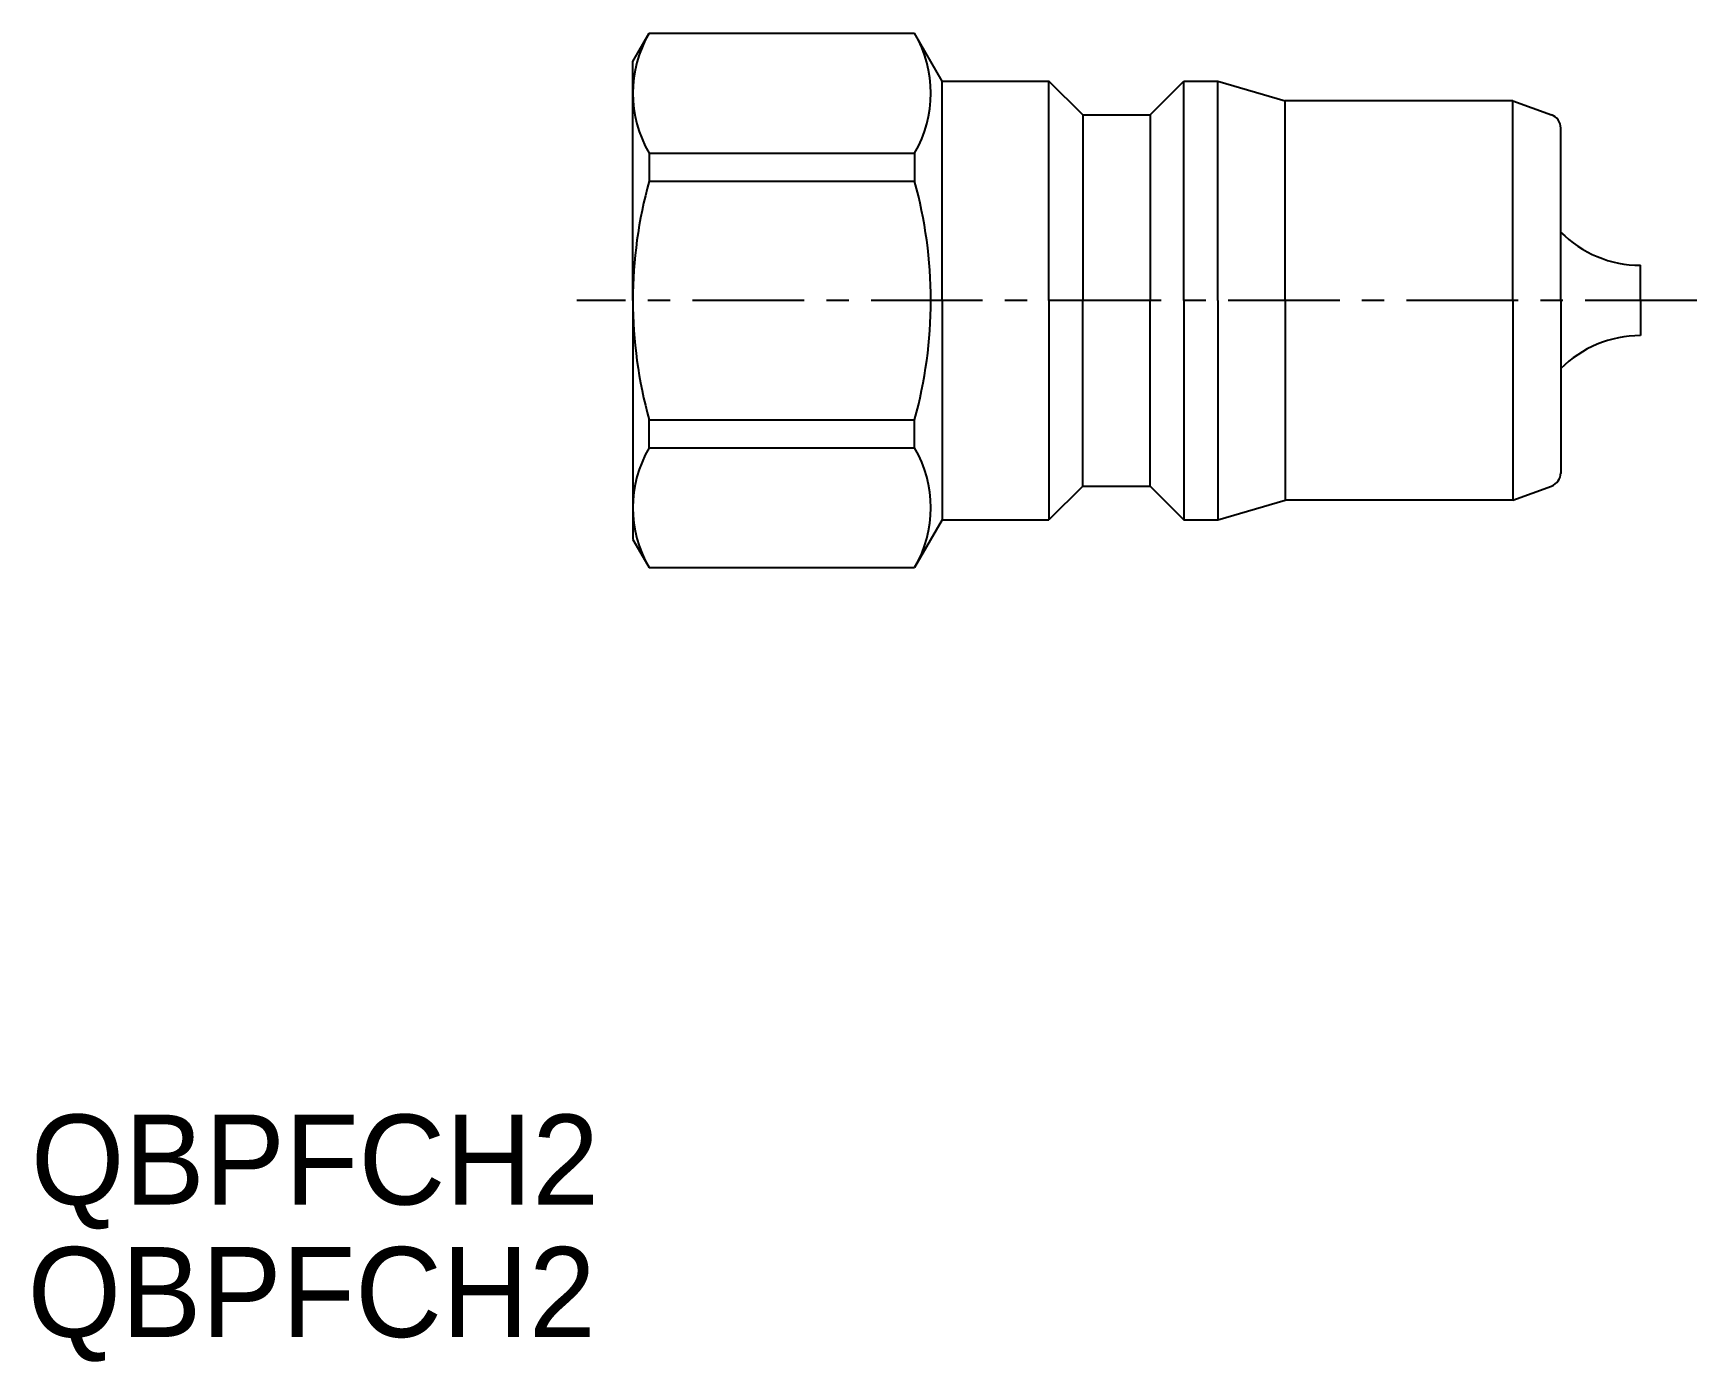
# Model space of a CAD drawing. Extents: x -43.9 to 15.2, y -37.9 to 9.3.
import ezdxf

# ---------------------------------------------------------------- set-up
doc = ezdxf.new("R2010")
doc.units = 0
doc.header["$LTSCALE"] = 0.125
doc.linetypes.add('CENTER', pattern=[50.8, 31.75, -6.35, 6.35, -6.35])
doc.layers.get('0').update_dxf_attribs({"linetype": 'CONTINUOUS'})
doc.layers.add('CENTER', color=1, linetype='CENTER')

msp = doc.modelspace()

# ---------------------------------------------------------------- linework, layer by layer
at = {"color": 7, "linetype": 'CONTINUOUS'}
for p, q in [((-22.59, 8.293), (-22.013, 9.293)), ((-22.013, 9.293), (-12.572, 9.293)), ((-11.59, 7.593), (-12.572, 9.293)), ((-22.59, -0.207), (-22.59, 8.293)), ((-11.59, 7.593), (-7.79, 7.593)), ((-11.59, -0.207), (-11.59, 7.593)), ((-6.59, 6.393), (-7.79, 7.593)), ((-7.79, -0.207), (-7.79, 7.593)), ((-4.19, 6.393), (-2.99, 7.593)), ((-2.99, 7.593), (-1.79, 7.593)), ((-2.99, -0.207), (-2.99, 7.593)), ((-1.79, 7.593), (0.61, 6.893)), ((-1.79, -0.207), (-1.79, 7.593)), ((8.71, 6.893), (0.61, 6.893)), ((0.61, -0.207), (0.61, 6.893)), ((8.71, 6.893), (10.081, 6.394)), ((8.71, -0.207), (8.71, 6.893)), ((-6.59, 6.393), (-4.19, 6.393)), ((-6.59, 6.393), (-6.59, -0.207)), ((-4.19, 6.393), (-4.19, -0.207)), ((10.41, -0.207), (10.41, 5.947)), ((-22.013, 5.033), (-22.013, 4.036)), ((-22.013, 5.033), (-12.572, 5.033)), ((-12.572, 5.033), (-12.572, 4.036)), ((-22.013, 4.036), (-12.572, 4.036)), ((13.249, -0.207), (13.249, 1.043)), ((-22.59, -0.207), (-22.59, -8.707)), ((-11.59, -0.207), (-11.59, -8.007)), ((-7.79, -0.207), (-7.79, -8.007)), ((-6.59, -6.807), (-6.59, -0.207)), ((-4.19, -6.807), (-4.19, -0.207)), ((-2.99, -0.207), (-2.99, -8.007)), ((-1.79, -0.207), (-1.79, -8.007)), ((0.61, -0.207), (0.61, -7.307)), ((8.71, -0.207), (8.71, -7.307)), ((10.41, -0.207), (10.41, -6.36)), ((13.249, -0.207), (13.249, -1.457)), ((-22.013, -5.447), (-22.013, -4.449)), ((-22.013, -4.449), (-12.572, -4.449)), ((-12.572, -5.447), (-12.572, -4.449)), ((-22.013, -5.447), (-12.572, -5.447)), ((-6.59, -6.807), (-7.79, -8.007)), ((-6.59, -6.807), (-4.19, -6.807)), ((-4.19, -6.807), (-2.99, -8.007)), ((8.71, -7.307), (10.081, -6.808)), ((-1.79, -8.007), (0.61, -7.307)), ((8.71, -7.307), (0.61, -7.307)), ((-11.59, -8.007), (-12.572, -9.707)), ((-11.59, -8.007), (-7.79, -8.007)), ((-2.99, -8.007), (-1.79, -8.007)), ((-22.59, -8.707), (-22.013, -9.707)), ((-22.013, -9.707), (-12.572, -9.707))]:
    msp.add_line(p, q, dxfattribs=at)
for centre, radius, start, end in [((-18.372, 7.163), 4.218, 149.66875, 210.33125), ((-16.212, 7.163), 4.218, 329.66875, 30.33125), ((9.91, 5.924), 0.5, 0, 70), ((-6.713, -0.207), 15.877, 164.50127, 180), ((-27.871, -0.207), 15.877, 0, 15.49873), ((13.249, 5.043), 4, 224.77424, 270), ((-6.713, -0.207), 15.877, 180, 195.49873), ((-27.871, -0.207), 15.877, 344.50127, 0), ((13.249, -5.457), 4, 90, 135.22576), ((-18.372, -7.577), 4.218, 149.66875, 210.33125), ((-16.212, -7.577), 4.218, 329.66875, 30.33125), ((9.91, -6.338), 0.5, 290, 0)]:
    msp.add_arc(centre, radius, start, end, dxfattribs=at)
at = {"layer": 'CENTER', "color": 1, "linetype": 'CENTER'}
msp.add_line((15.249, -0.207), (-24.59, -0.207), dxfattribs=at)

# ---------------------------------------------------------------- texts
for p in [(-44.003, -32.358), (-44.121, -37.068)]:
    msp.add_text('QBPFCH2', height=3.2).set_placement(p)

doc.saveas('drawing.dxf')
